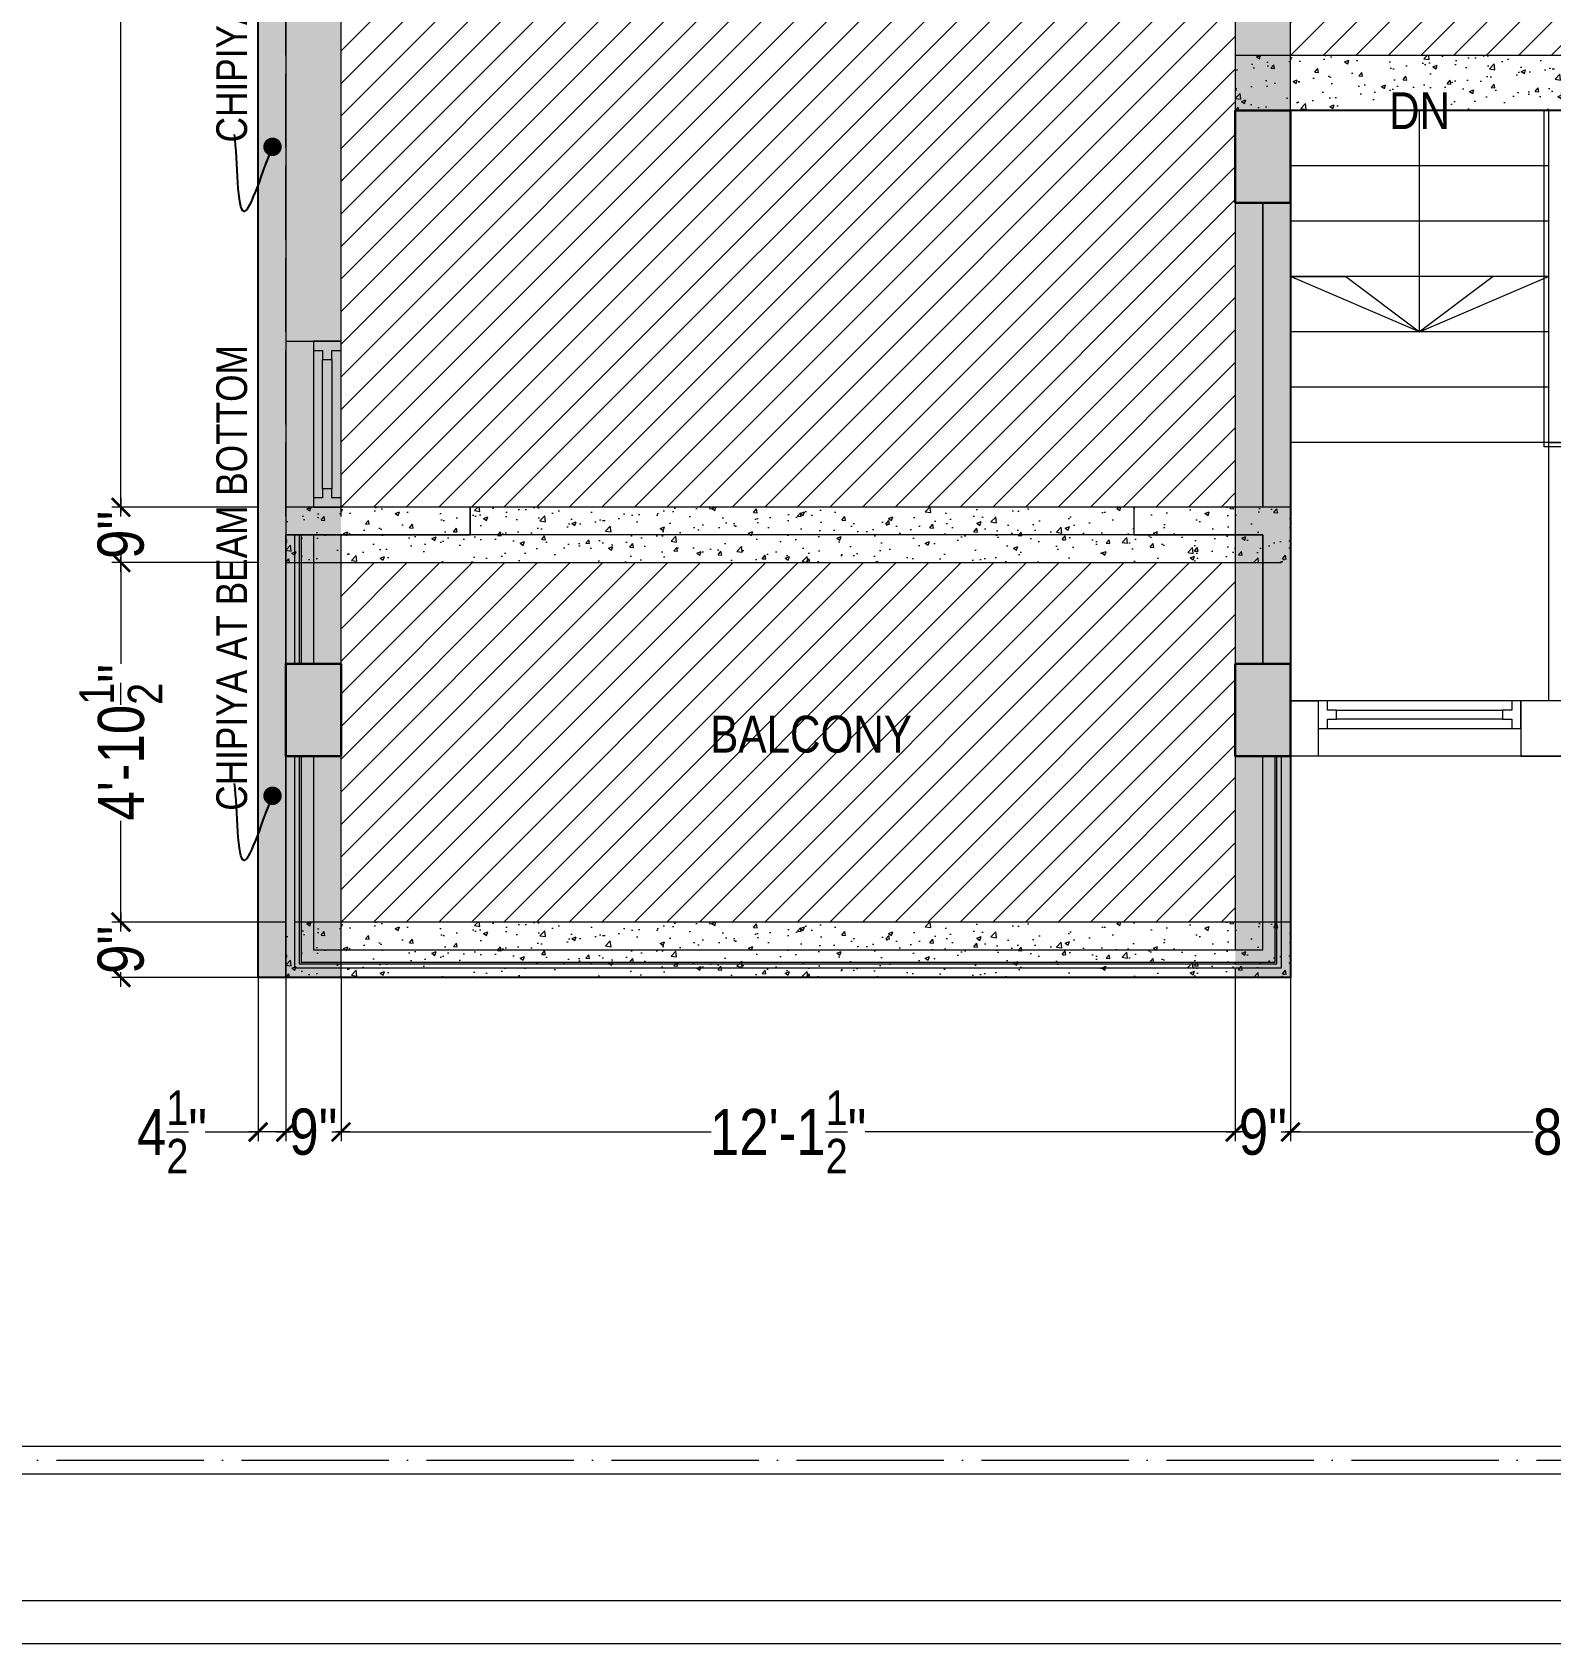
# Model space of a CAD drawing. Header units: millimetres. Extents: x 56222 to 162971, y -175692 to -121287.
# Drawn here: x 158260.8 to 158507.9, y -175332.2 to -175070 of the extents above; entities that cross this region are included whole.
import ezdxf

# ---------------------------------------------------------------- set-up
doc = ezdxf.new("R2010")
doc.units = ezdxf.units.MM
doc.header["$MEASUREMENT"] = 0
doc.header["$PDMODE"] = 35
doc.linetypes.add('ACAD_ISO02W100', pattern=[15, 12, -3])
doc.linetypes.add('ACAD_ISO04W100', pattern=[30, 24, -3, 0, -3])
doc.layers.get('Defpoints').update_dxf_attribs({"color": 220})
for name, color, linetype, lineweight in [('COLUMN', 1, 'Continuous', 30), ('FIRST FLOOR', 7, 'Continuous', 9), ('FIRST FLOOR ( DW_RAIL )', 7, 'Continuous', 9), ('FIRST FLOOR ( TEXT )', 7, 'Continuous', 9), ('FIRST FLOOR_( D - W & RAILING )', 251, 'Continuous', 9), ('FIRST FLOOR_( PLine )_', 251, 'Continuous', 30), ('FIRST FLOOR_( STAIR )', 251, 'Continuous', 9), ('GROUND FLOOR', 7, 'Continuous', 9), ('X_SHEET', 7, 'Continuous', 9), ('XX~SLAB ( BEAM )~ ( DIM )', 7, 'Continuous', 9), ('XX~SLAB ( HATCH )', 7, 'Continuous', 9), ('XX~STR BEAM', 5, 'ACAD_ISO02W100', 9)]:
    doc.layers.add(name, color=color, linetype=linetype, lineweight=lineweight)
doc.layers.add('XX~SLAB ( BEAM )~ ( HATCH )', color=1, linetype='Continuous', lineweight=9, plot=False)
doc.layers.add('XX~SLAB ( HATCH )~ PLINE', color=251, linetype='Continuous', lineweight=9, plot=False)
doc.layers.add('XX~SLAB ( PLINE )', color=251, linetype='Continuous', plot=False)
doc.styles.add('Cn_BT_7½', font='swissc.ttf', dxfattribs={"height": 7.5})
doc.styles.add('KATHA', font='swissc.ttf')
doc.dimstyles.new('Cn_BT_7½', dxfattribs={"dimtxt": 9, "dimasz": 3, "dimexe": 1.5, "dimexo": 0, "dimgap": 0.09, "dimtad": 0, "dimdec": 3, "dimzin": 3, "dimdsep": 46, "dimlunit": 4, "dimtxsty": 'Cn_BT_7½', "dimblk": 'ARCHTICK', "dimcen": 0.09, "dimdle": 1.5, "dimclrd": 251, "dimclre": 251, "dimclrt": 14, "dimadec": 0, "dimazin": 0, "dimtfac": 0.75, "dimtdec": 3, "dimtofl": 0, "dimtmove": 0, "dimatfit": 3, "dimfxl": 0, "dimtolj": 1, "dimtzin": 0, "dimlwd": 15, "dimlwe": 15, "dimarcsym": 0})

# ---------------------------------------------------------------- blocks, each defined once
blk = doc.blocks.new('_ArchTick')
at = {"color": 0, "linetype": 'ByBlock', "const_width": 0.15}
blk.add_lwpolyline([(-0.5, -0.5), (0.5, 0.5)], dxfattribs=at)
blk = doc.blocks.new('*D345')
at = {"layer": 'Defpoints', "color": 0, "transparency": 16777216}
for p in [(158297.57, -174961.31), (158275.25, -175147.31), (158297.57, -175147.31)]:
    blk.add_point(p, dxfattribs=at)
at = {"layer": 'XX~SLAB ( BEAM )~ ( DIM )', "color": 251, "lineweight": 15, "transparency": 16777216}
for p, q in [((158297.57, -174961.31), (158273.75, -174961.31)), ((158275.25, -174959.81), (158275.25, -175043.45)), ((158275.25, -175148.81), (158275.25, -175065.17)), ((158297.57, -175147.31), (158273.75, -175147.31))]:
    blk.add_line(p, q, dxfattribs=at)
at = {"layer": 'XX~SLAB ( BEAM )~ ( DIM )', "color": 251, "lineweight": 15, "transparency": 16777216, "xscale": 3, "yscale": 3, "zscale": 3}
for p, rotation in [((158275.25, -174961.31), 90), ((158275.25, -175147.31), 270)]:
    blk.add_blockref('_ArchTick', p, dxfattribs=dict(at, rotation=rotation))
at = {"layer": 'XX~SLAB ( BEAM )~ ( DIM )', "color": 14, "transparency": 16777216, "insert": (158275.25, -175054.31), "char_height": 7.5, "attachment_point": 5, "rotation": 90, "style": 'Cn_BT_7½'}
blk.add_mtext('\\A1;15\'-6"', dxfattribs=at)
blk = doc.blocks.new('*D344')
at = {"layer": 'Defpoints', "color": 0, "transparency": 16777216}
for p in [(158297.57, -175147.31), (158275.25, -175156.31), (158297.57, -175156.31)]:
    blk.add_point(p, dxfattribs=at)
at = {"layer": 'XX~SLAB ( BEAM )~ ( DIM )', "color": 251, "lineweight": 15, "transparency": 16777216}
for p, q in [((158297.57, -175147.31), (158273.75, -175147.31)), ((158275.25, -175145.81), (158275.25, -175148.15)), ((158275.25, -175157.81), (158275.25, -175155.46)), ((158297.57, -175156.31), (158273.75, -175156.31))]:
    blk.add_line(p, q, dxfattribs=at)
at = {"layer": 'XX~SLAB ( BEAM )~ ( DIM )', "color": 251, "lineweight": 15, "transparency": 16777216, "xscale": 3, "yscale": 3, "zscale": 3}
for p, rotation in [((158275.25, -175147.31), 90), ((158275.25, -175156.31), 270)]:
    blk.add_blockref('_ArchTick', p, dxfattribs=dict(at, rotation=rotation))
at = {"layer": 'XX~SLAB ( BEAM )~ ( DIM )', "color": 14, "transparency": 16777216, "insert": (158275.25, -175151.81), "char_height": 7.5, "attachment_point": 5, "rotation": 90, "style": 'Cn_BT_7½'}
blk.add_mtext('\\A1;9"', dxfattribs=at)
blk = doc.blocks.new('*D343')
at = {"layer": 'Defpoints', "color": 0, "transparency": 16777216}
for p in [(158297.57, -175156.31), (158275.25, -175214.81), (158302.07, -175214.81)]:
    blk.add_point(p, dxfattribs=at)
at = {"layer": 'XX~SLAB ( BEAM )~ ( DIM )', "color": 251, "lineweight": 15, "transparency": 16777216}
for p, q in [((158275.25, -175154.81), (158275.25, -175172.8)), ((158297.57, -175156.31), (158273.75, -175156.31)), ((158275.25, -175216.31), (158275.25, -175198.31)), ((158302.07, -175214.81), (158273.75, -175214.81))]:
    blk.add_line(p, q, dxfattribs=at)
at = {"layer": 'XX~SLAB ( BEAM )~ ( DIM )', "color": 251, "lineweight": 15, "transparency": 16777216, "xscale": 3, "yscale": 3, "zscale": 3}
for p, rotation in [((158275.25, -175156.31), 90), ((158275.25, -175214.81), 270)]:
    blk.add_blockref('_ArchTick', p, dxfattribs=dict(at, rotation=rotation))
at = {"layer": 'XX~SLAB ( BEAM )~ ( DIM )', "color": 14, "transparency": 16777216, "insert": (158275.25, -175185.56), "char_height": 7.5, "attachment_point": 5, "rotation": 90, "style": 'Cn_BT_7½'}
blk.add_mtext('\\A1;4\'-10{\\H0.750000x;\\S1/2;}"', dxfattribs=at)
blk = doc.blocks.new('*D342')
at = {"layer": 'Defpoints', "color": 0, "transparency": 16777216}
for p in [(158302.07, -175214.81), (158275.25, -175223.81), (158297.57, -175223.81)]:
    blk.add_point(p, dxfattribs=at)
at = {"layer": 'XX~SLAB ( BEAM )~ ( DIM )', "color": 251, "lineweight": 15, "transparency": 16777216}
for p, q in [((158275.25, -175213.31), (158275.25, -175215.65)), ((158302.07, -175214.81), (158273.75, -175214.81)), ((158297.57, -175223.81), (158273.75, -175223.81)), ((158275.25, -175225.31), (158275.25, -175222.96))]:
    blk.add_line(p, q, dxfattribs=at)
at = {"layer": 'XX~SLAB ( BEAM )~ ( DIM )', "color": 251, "lineweight": 15, "transparency": 16777216, "xscale": 3, "yscale": 3, "zscale": 3}
for p, rotation in [((158275.25, -175214.81), 90), ((158275.25, -175223.81), 270)]:
    blk.add_blockref('_ArchTick', p, dxfattribs=dict(at, rotation=rotation))
at = {"layer": 'XX~SLAB ( BEAM )~ ( DIM )', "color": 14, "transparency": 16777216, "insert": (158275.25, -175219.31), "char_height": 7.5, "attachment_point": 5, "rotation": 90, "style": 'Cn_BT_7½'}
blk.add_mtext('\\A1;9"', dxfattribs=at)
blk = doc.blocks.new('*D328')
at = {"layer": 'Defpoints', "color": 0, "transparency": 16777216}
for p in [(158302.07, -175223.81), (158311.07, -175223.81), (158311.07, -175248.94)]:
    blk.add_point(p, dxfattribs=at)
at = {"layer": 'XX~SLAB ( BEAM )~ ( DIM )', "color": 251, "lineweight": 15, "transparency": 16777216}
for p, q in [((158302.07, -175223.81), (158302.07, -175250.44)), ((158311.07, -175223.81), (158311.07, -175250.44)), ((158300.57, -175248.94), (158302.91, -175248.94)), ((158312.57, -175248.94), (158310.22, -175248.94))]:
    blk.add_line(p, q, dxfattribs=at)
at = {"layer": 'XX~SLAB ( BEAM )~ ( DIM )', "color": 251, "lineweight": 15, "transparency": 16777216, "xscale": 3, "yscale": 3, "zscale": 3, "rotation": 180}
blk.add_blockref('_ArchTick', (158302.07, -175248.94), dxfattribs=at)
at = {"layer": 'XX~SLAB ( BEAM )~ ( DIM )', "color": 251, "lineweight": 15, "transparency": 16777216, "xscale": 3, "yscale": 3, "zscale": 3}
blk.add_blockref('_ArchTick', (158311.07, -175248.94), dxfattribs=at)
at = {"layer": 'XX~SLAB ( BEAM )~ ( DIM )', "color": 14, "transparency": 16777216, "insert": (158306.57, -175248.94), "char_height": 7.5, "attachment_point": 5, "style": 'Cn_BT_7½'}
blk.add_mtext('\\A1;9"', dxfattribs=at)
blk = doc.blocks.new('*D327')
at = {"layer": 'Defpoints', "color": 0, "transparency": 16777216}
for p in [(158311.07, -175223.81), (158456.57, -175223.81), (158456.57, -175248.94)]:
    blk.add_point(p, dxfattribs=at)
at = {"layer": 'XX~SLAB ( BEAM )~ ( DIM )', "color": 251, "lineweight": 15, "transparency": 16777216}
for p, q in [((158311.07, -175223.81), (158311.07, -175250.44)), ((158456.57, -175223.81), (158456.57, -175250.44)), ((158309.57, -175248.94), (158371.28, -175248.94)), ((158458.07, -175248.94), (158396.35, -175248.94))]:
    blk.add_line(p, q, dxfattribs=at)
at = {"layer": 'XX~SLAB ( BEAM )~ ( DIM )', "color": 251, "lineweight": 15, "transparency": 16777216, "xscale": 3, "yscale": 3, "zscale": 3, "rotation": 180}
blk.add_blockref('_ArchTick', (158311.07, -175248.94), dxfattribs=at)
at = {"layer": 'XX~SLAB ( BEAM )~ ( DIM )', "color": 251, "lineweight": 15, "transparency": 16777216, "xscale": 3, "yscale": 3, "zscale": 3}
blk.add_blockref('_ArchTick', (158456.57, -175248.94), dxfattribs=at)
at = {"layer": 'XX~SLAB ( BEAM )~ ( DIM )', "color": 14, "transparency": 16777216, "insert": (158383.82, -175248.94), "char_height": 7.5, "attachment_point": 5, "style": 'Cn_BT_7½'}
blk.add_mtext('\\A1;12\'-1{\\H0.750000x;\\S1/2;}"', dxfattribs=at)
blk = doc.blocks.new('*D326')
at = {"layer": 'Defpoints', "color": 0, "transparency": 16777216}
for p in [(158456.57, -175223.81), (158465.57, -175223.81), (158465.57, -175248.94)]:
    blk.add_point(p, dxfattribs=at)
at = {"layer": 'XX~SLAB ( BEAM )~ ( DIM )', "color": 251, "lineweight": 15, "transparency": 16777216}
for p, q in [((158456.57, -175223.81), (158456.57, -175250.44)), ((158465.57, -175223.81), (158465.57, -175250.44)), ((158455.07, -175248.94), (158457.41, -175248.94)), ((158467.07, -175248.94), (158464.72, -175248.94))]:
    blk.add_line(p, q, dxfattribs=at)
at = {"layer": 'XX~SLAB ( BEAM )~ ( DIM )', "color": 251, "lineweight": 15, "transparency": 16777216, "xscale": 3, "yscale": 3, "zscale": 3, "rotation": 180}
blk.add_blockref('_ArchTick', (158456.57, -175248.94), dxfattribs=at)
at = {"layer": 'XX~SLAB ( BEAM )~ ( DIM )', "color": 251, "lineweight": 15, "transparency": 16777216, "xscale": 3, "yscale": 3, "zscale": 3}
blk.add_blockref('_ArchTick', (158465.57, -175248.94), dxfattribs=at)
at = {"layer": 'XX~SLAB ( BEAM )~ ( DIM )', "color": 14, "transparency": 16777216, "insert": (158461.07, -175248.94), "char_height": 7.5, "attachment_point": 5, "style": 'Cn_BT_7½'}
blk.add_mtext('\\A1;9"', dxfattribs=at)
blk = doc.blocks.new('*D325')
at = {"layer": 'Defpoints', "color": 0, "transparency": 16777216}
for p in [(158561.57, -175187.81), (158465.57, -175223.81), (158561.57, -175248.94)]:
    blk.add_point(p, dxfattribs=at)
at = {"layer": 'XX~SLAB ( BEAM )~ ( DIM )', "color": 251, "lineweight": 15, "transparency": 16777216}
for p, q in [((158561.57, -175187.81), (158561.57, -175250.44)), ((158465.57, -175223.81), (158465.57, -175250.44)), ((158464.07, -175248.94), (158505.04, -175248.94)), ((158563.07, -175248.94), (158522.09, -175248.94))]:
    blk.add_line(p, q, dxfattribs=at)
at = {"layer": 'XX~SLAB ( BEAM )~ ( DIM )', "color": 251, "lineweight": 15, "transparency": 16777216, "xscale": 3, "yscale": 3, "zscale": 3, "rotation": 180}
blk.add_blockref('_ArchTick', (158465.57, -175248.94), dxfattribs=at)
at = {"layer": 'XX~SLAB ( BEAM )~ ( DIM )', "color": 251, "lineweight": 15, "transparency": 16777216, "xscale": 3, "yscale": 3, "zscale": 3}
blk.add_blockref('_ArchTick', (158561.57, -175248.94), dxfattribs=at)
at = {"layer": 'XX~SLAB ( BEAM )~ ( DIM )', "color": 14, "transparency": 16777216, "insert": (158513.57, -175248.94), "char_height": 7.5, "attachment_point": 5, "style": 'Cn_BT_7½'}
blk.add_mtext('\\A1;8\'-0"', dxfattribs=at)
blk = doc.blocks.new('*D279')
at = {"layer": 'Defpoints', "color": 0, "transparency": 16777216}
for p in [(158297.57, -175223.81), (158302.07, -175223.81), (158297.57, -175248.94)]:
    blk.add_point(p, dxfattribs=at)
at = {"layer": 'XX~SLAB ( BEAM )~ ( DIM )', "color": 251, "lineweight": 15, "transparency": 16777216}
for p, q in [((158297.57, -175223.81), (158297.57, -175250.44)), ((158302.07, -175223.81), (158302.07, -175250.44)), ((158288.94, -175248.94), (158297.57, -175248.94)), ((158303.57, -175248.94), (158296.07, -175248.94))]:
    blk.add_line(p, q, dxfattribs=at)
at = {"layer": 'XX~SLAB ( BEAM )~ ( DIM )', "color": 251, "lineweight": 15, "transparency": 16777216, "xscale": 3, "yscale": 3, "zscale": 3, "rotation": 180}
blk.add_blockref('_ArchTick', (158297.57, -175248.94), dxfattribs=at)
at = {"layer": 'XX~SLAB ( BEAM )~ ( DIM )', "color": 251, "lineweight": 15, "transparency": 16777216, "xscale": 3, "yscale": 3, "zscale": 3}
blk.add_blockref('_ArchTick', (158302.07, -175248.94), dxfattribs=at)
at = {"layer": 'XX~SLAB ( BEAM )~ ( DIM )', "color": 14, "transparency": 16777216, "insert": (158283.57, -175248.94), "char_height": 7.5, "attachment_point": 5, "style": 'Cn_BT_7½'}
blk.add_mtext('\\A1;4{\\H0.750000x;\\S1/2;}"', dxfattribs=at)

msp = doc.modelspace()

# ---------------------------------------------------------------- hatches: boundary and pattern name
at = {"layer": 'XX~SLAB ( BEAM )~ ( HATCH )'}
h = msp.add_hatch(dxfattribs=at)
h.set_pattern_fill('AR-CONC', color=5, style=0)
h.set_pattern_definition([(50, (158297.567, -175223.8053), (7.1726, -0.62752), [0.75, -8.25]), (355, (158297.567, -175223.805), (-1.38751, 7.52192), [0.6, -6.6]), (100.4514, (158298.165, -175223.8576), (5.7851, 6.8944), [0.6374, -7.01142]), (46.1842, (158297.567, -175221.805), (10.6724, -1.6552), [1.125, -12.375]), (96.6356, (158298.456, -175221.943), (9.34663, 9.74118), [0.9561, -10.51713]), (351.1842, (158297.567, -175221.805), (9.34662, 9.7412), [0.9, -9.9]), (21, (158298.567, -175222.3053), (5.96907, -4.02619), [0.75, -8.25]), (326, (158298.567, -175222.305), (2.43315, 7.2515), [0.6, -6.6]), (71.4514, (158299.0644, -175222.641), (8.40223, 3.2253), [0.6374, -7.01142]), (37.5, (158297.567, -175223.8053), (0.121599, 3.328939), [0, -6.52, 0, -6.7, 0, -6.625]), (7.5, (158297.567, -175223.8053), (2.630695, 3.944117), [0, -3.82, 0, -6.37, 0, -2.525]), (327.5, (158295.337, -175223.8053), (5.338224, -0.225549), [0, -2.5, 0, -7.8, 0, -10.35]), (317.5, (158294.337, -175223.8053), (5.83186, 1.00105), [0, -3.25, 0, -5.18, 0, -7.35])])
h.paths.add_polyline_path([(158297.56697, -175223.80534), (158302.06697, -175223.80534), (158302.06697, -174877.30534), (158297.56697, -174877.30534)])
h = msp.add_hatch(dxfattribs=at)
h.set_pattern_fill('AR-CONC', color=256, style=0)
h.set_pattern_definition([(50, (158302.067, -175223.8053), (7.1726, -0.62752), [0.75, -8.25]), (355, (158302.067, -175223.805), (-1.38751, 7.52192), [0.6, -6.6]), (100.4514, (158302.665, -175223.8576), (5.7851, 6.8944), [0.6374, -7.01142]), (46.1842, (158302.067, -175221.805), (10.6724, -1.6552), [1.125, -12.375]), (96.6356, (158302.956, -175221.943), (9.34663, 9.74118), [0.9561, -10.51713]), (351.1842, (158302.067, -175221.805), (9.34662, 9.7412), [0.9, -9.9]), (21, (158303.067, -175222.3053), (5.96907, -4.02619), [0.75, -8.25]), (326, (158303.067, -175222.305), (2.43315, 7.2515), [0.6, -6.6]), (71.4514, (158303.5644, -175222.641), (8.40223, 3.2253), [0.6374, -7.01142]), (37.5, (158302.067, -175223.8053), (0.121599, 3.328939), [0, -6.52, 0, -6.7, 0, -6.625]), (7.5, (158302.067, -175223.8053), (2.630695, 3.944117), [0, -3.82, 0, -6.37, 0, -2.525]), (327.5, (158299.837, -175223.8053), (5.338224, -0.225549), [0, -2.5, 0, -7.8, 0, -10.35]), (317.5, (158298.837, -175223.8053), (5.83186, 1.00105), [0, -3.25, 0, -5.18, 0, -7.35])])
h.paths.add_polyline_path([(158302.06697, -175223.80534), (158311.06697, -175223.80534), (158311.06697, -174877.30534), (158302.06697, -174877.30534)])
h = msp.add_hatch(dxfattribs=at)
h.set_pattern_fill('AR-CONC', color=256, style=0)
h.set_pattern_definition([(50, (158456.567, -175223.8053), (7.1726, -0.62752), [0.75, -8.25]), (355, (158456.567, -175223.805), (-1.38751, 7.52192), [0.6, -6.6]), (100.4514, (158457.165, -175223.8576), (5.7851, 6.8944), [0.6374, -7.01142]), (46.1842, (158456.567, -175221.805), (10.6724, -1.6552), [1.125, -12.375]), (96.6356, (158457.456, -175221.943), (9.34663, 9.74118), [0.9561, -10.51713]), (351.1842, (158456.567, -175221.805), (9.34662, 9.7412), [0.9, -9.9]), (21, (158457.567, -175222.3053), (5.96907, -4.02619), [0.75, -8.25]), (326, (158457.567, -175222.305), (2.43315, 7.2515), [0.6, -6.6]), (71.4514, (158458.0644, -175222.641), (8.40223, 3.2253), [0.6374, -7.01142]), (37.5, (158456.567, -175223.8053), (0.121599, 3.328939), [0, -6.52, 0, -6.7, 0, -6.625]), (7.5, (158456.567, -175223.8053), (2.630695, 3.944117), [0, -3.82, 0, -6.37, 0, -2.525]), (327.5, (158454.337, -175223.8053), (5.338224, -0.225549), [0, -2.5, 0, -7.8, 0, -10.35]), (317.5, (158453.337, -175223.8053), (5.83186, 1.00105), [0, -3.25, 0, -5.18, 0, -7.35])])
h.paths.add_polyline_path([(158456.56697, -175223.80534), (158465.56697, -175223.80534), (158465.56697, -174877.30534), (158456.56697, -174877.30534)])
h.paths.add_polyline_path([(158456.56697, -174877.30534), (158465.56697, -174877.30534), (158465.56697, -174886.30534), (158456.56697, -174886.30534)])
h = msp.add_hatch(dxfattribs=at)
h.set_pattern_fill('AR-CONC', color=256, style=0)
h.set_pattern_definition([(50, (158456.567, -175082.8053), (7.1726, -0.62752), [0.75, -8.25]), (355, (158456.567, -175082.805), (-1.3875, 7.52192), [0.6, -6.6]), (100.4514, (158457.165, -175082.8576), (5.7851, 6.8944), [0.6374, -7.01142]), (46.184, (158456.567, -175080.805), (10.6724, -1.6552), [1.125, -12.375]), (96.6356, (158457.456, -175080.943), (9.3466, 9.7412), [0.9561, -10.5171]), (351.184, (158456.567, -175080.805), (9.3466, 9.7412), [0.9, -9.9]), (21, (158457.567, -175081.3053), (5.96907, -4.0262), [0.75, -8.25]), (326, (158457.567, -175081.305), (2.43315, 7.2515), [0.6, -6.6]), (71.4514, (158458.0644, -175081.641), (8.40223, 3.2253), [0.6374, -7.01142]), (37.5, (158456.567, -175082.8053), (0.1216, 3.32894), [0, -6.52, 0, -6.7, 0, -6.625]), (7.5, (158456.567, -175082.8053), (2.630695, 3.94412), [0, -3.82, 0, -6.37, 0, -2.525]), (327.5, (158454.337, -175082.8053), (5.338224, -0.22555), [0, -2.5, 0, -7.8, 0, -10.35]), (317.5, (158453.337, -175082.8053), (5.83186, 1.00105), [0, -3.25, 0, -5.18, 0, -7.35])])
h.paths.add_polyline_path([(158456.56697, -175073.80534), (158456.56697, -175082.80534), (158612.56695, -175082.80534), (158612.56695, -175073.80534)])
h = msp.add_hatch(dxfattribs=at)
h.set_pattern_fill('AR-CONC', color=256, style=0)
h.set_pattern_definition([(50, (158302.067, -175156.3053), (7.1726, -0.62752), [0.75, -8.25]), (355, (158302.067, -175156.305), (-1.3875, 7.52192), [0.6, -6.6]), (100.4514, (158302.665, -175156.3576), (5.7851, 6.8944), [0.6374, -7.01142]), (46.184, (158302.067, -175154.305), (10.6724, -1.6552), [1.125, -12.375]), (96.6356, (158302.956, -175154.443), (9.3466, 9.7412), [0.9561, -10.5171]), (351.184, (158302.067, -175154.305), (9.3466, 9.7412), [0.9, -9.9]), (21, (158303.067, -175154.8053), (5.96907, -4.02619), [0.75, -8.25]), (326, (158303.067, -175154.805), (2.43315, 7.2515), [0.6, -6.6]), (71.4514, (158303.5644, -175155.141), (8.40223, 3.2253), [0.6374, -7.01142]), (37.5, (158302.067, -175156.3053), (0.1216, 3.32894), [0, -6.52, 0, -6.7, 0, -6.625]), (7.5, (158302.067, -175156.3053), (2.630695, 3.94412), [0, -3.82, 0, -6.37, 0, -2.525]), (327.5, (158299.837, -175156.3053), (5.338224, -0.22555), [0, -2.5, 0, -7.8, 0, -10.35]), (317.5, (158298.837, -175156.3053), (5.83186, 1.00105), [0, -3.25, 0, -5.18, 0, -7.35])])
h.paths.add_polyline_path([(158302.06697, -175147.30534), (158302.06697, -175156.30534), (158465.56697, -175156.30534), (158465.56697, -175147.30534)])
h = msp.add_hatch(dxfattribs=at)
h.set_pattern_fill('AR-CONC', color=256, style=0)
h.set_pattern_definition([(50, (158302.067, -175223.8054), (7.1726, -0.62752), [0.75, -8.25]), (355, (158302.067, -175223.805), (-1.3875, 7.52192), [0.6, -6.6]), (100.4514, (158302.665, -175223.8576), (5.7851, 6.8944), [0.6374, -7.01142]), (46.184, (158302.067, -175221.805), (10.6724, -1.6552), [1.125, -12.375]), (96.6356, (158302.956, -175221.943), (9.3466, 9.7412), [0.9561, -10.5171]), (351.184, (158302.067, -175221.805), (9.3466, 9.7412), [0.9, -9.9]), (21, (158303.067, -175222.3054), (5.96907, -4.02619), [0.75, -8.25]), (326, (158303.067, -175222.305), (2.43315, 7.2515), [0.6, -6.6]), (71.4514, (158303.5644, -175222.641), (8.40223, 3.2253), [0.6374, -7.01142]), (37.5, (158302.067, -175223.8054), (0.1216, 3.32894), [0, -6.52, 0, -6.7, 0, -6.625]), (7.5, (158302.067, -175223.8054), (2.630695, 3.94412), [0, -3.82, 0, -6.37, 0, -2.525]), (327.5, (158299.837, -175223.8054), (5.338224, -0.22555), [0, -2.5, 0, -7.8, 0, -10.35]), (317.5, (158298.837, -175223.8054), (5.83186, 1.00105), [0, -3.25, 0, -5.18, 0, -7.35])])
h.paths.add_polyline_path([(158302.06697, -175214.80535), (158302.06697, -175223.80534), (158465.56697, -175223.80535), (158465.56697, -175214.80535)])
at = {"layer": 'XX~SLAB ( HATCH )'}
h = msp.add_hatch(dxfattribs=at)
h.set_pattern_fill('ANSI31', color=256, scale=30, style=0)
h.set_pattern_definition([(45, (158311.067, -175147.3053), (-2.65165, 2.65165), [])])
h.paths.add_polyline_path([(158311.06697, -174961.30534), (158456.56697, -174961.30534), (158456.56697, -175147.30534), (158311.06697, -175147.30534)])
h = msp.add_hatch(dxfattribs=at)
h.set_pattern_fill('ANSI31', color=256, scale=30, style=0)
h.set_pattern_definition([(45, (158465.567, -175073.8053), (-2.65165, 2.65165), [])])
h.paths.add_polyline_path([(158465.56697, -175042.30534), (158603.56695, -175042.30534), (158603.56695, -175073.80534), (158465.56697, -175073.80534)])
h = msp.add_hatch(dxfattribs=at)
h.set_pattern_fill('ANSI31', color=256, scale=30, style=0)
h.set_pattern_definition([(45, (158311.067, -175214.8054), (-2.65165, 2.65165), [])])
h.paths.add_polyline_path([(158311.06697, -175156.30534), (158456.56697, -175156.30534), (158456.56697, -175214.80535), (158311.06697, -175214.80535)])

# ---------------------------------------------------------------- linework, layer by layer
at = {"layer": 'COLUMN'}
for points in [[(158456.56697, -175082.80534), (158465.56697, -175082.80534), (158465.56697, -175097.80534), (158456.56697, -175097.80534)], [(158302.06697, -175172.80534), (158311.06697, -175172.80534), (158311.06697, -175187.80534), (158302.06697, -175187.80534)], [(158456.56697, -175172.80534), (158465.56697, -175172.80534), (158465.56697, -175187.80534), (158456.56697, -175187.80534)]]:
    msp.add_lwpolyline(points, close=True, dxfattribs=at)
at = {"layer": 'FIRST FLOOR'}
for p, q in [((158302.06697, -174877.30534), (158302.06697, -175187.80534)), ((158311.06697, -175147.30534), (158311.06697, -174961.30534)), ((158461.06697, -175147.30534), (158461.06697, -175097.80534)), ((158465.56697, -175097.80534), (158461.06697, -175097.80534)), ((158302.06697, -175120.30534), (158311.06697, -175120.30534)), ((158332.06697, -175147.30534), (158302.06697, -175147.30534)), ((158332.06697, -175147.30534), (158332.06697, -175151.80534)), ((158461.06697, -175147.30534), (158440.06697, -175147.30534)), ((158440.06697, -175147.30534), (158440.06697, -175151.80534)), ((158461.06697, -175151.80534), (158302.06697, -175151.80534)), ((158461.06697, -175172.80534), (158461.06697, -175151.80534)), ((158603.56697, -175178.80534), (158465.56697, -175178.80534)), ((158470.06697, -175178.80534), (158470.06697, -175187.80534)), ((158503.06697, -175178.80534), (158503.06697, -175187.80534)), ((158311.06697, -175187.80534), (158302.06697, -175187.80534)), ((158612.56695, -175187.80534), (158456.56697, -175187.80534))]:
    msp.add_line(p, q, dxfattribs=at)
at = {"layer": 'FIRST FLOOR', "ltscale": 0.7}
msp.add_lwpolyline([(158465.56697, -175187.80534), (158465.56697, -175223.80534), (158297.56697, -175223.80534), (158297.56697, -174877.30534), (158302.06697, -174877.30534)], dxfattribs=at)
at = {"layer": 'FIRST FLOOR'}
msp.add_lwpolyline([(158507.56697, -175082.80534), (158507.56697, -175136.80534), (158561.56697, -175136.80534), (158561.56697, -175082.80534)], dxfattribs=at)
for points in [[(158306.56697, -175172.80534), (158302.06697, -175172.80534), (158302.06697, -175151.80534), (158306.56697, -175151.80534)], [(158306.56697, -175219.30534), (158461.06697, -175219.30534), (158461.06697, -175187.80534), (158465.56697, -175187.80534), (158465.56697, -175223.80534), (158302.06697, -175223.80534), (158302.06697, -175187.80534), (158306.56697, -175187.80534)]]:
    msp.add_lwpolyline(points, close=True, dxfattribs=at)
at = {"layer": 'FIRST FLOOR', "color": 1, "linetype": 'ACAD_ISO02W100', "ltscale": 0.7}
msp.add_lwpolyline([(158465.56697, -175187.80534), (158465.56697, -175223.80534), (158302.06697, -175223.80534), (158302.06697, -175151.80534)], dxfattribs=at)
at = {"layer": 'FIRST FLOOR ( DW_RAIL )'}
for points in [[(158306.56697, -175120.30534), (158306.56697, -175121.80534), (158308.06697, -175121.80534), (158308.06697, -175123.30534), (158309.56697, -175123.30534), (158309.56697, -175144.30534), (158308.06697, -175144.30534), (158308.06697, -175145.80534), (158306.56697, -175145.80534), (158306.56697, -175147.30534), (158311.06697, -175147.30534), (158311.06697, -175145.80534), (158309.56697, -175145.80534), (158309.56697, -175144.30534), (158308.06697, -175144.30534), (158308.06697, -175123.30534), (158309.56697, -175123.30534), (158309.56697, -175121.80534), (158311.06697, -175121.80534), (158311.06697, -175120.30534), (158306.56697, -175120.30534), (158306.56697, -175147.30534), (158311.06697, -175147.30534), (158311.06697, -175120.30534)], [(158503.06697, -175178.80534), (158501.56697, -175178.80534), (158501.56697, -175180.30534), (158500.06697, -175180.30534), (158500.06697, -175181.80534), (158473.06697, -175181.80534), (158473.06697, -175180.30534), (158471.56697, -175180.30534), (158471.56697, -175178.80534), (158470.06697, -175178.80534), (158470.06697, -175183.30534), (158471.56697, -175183.30534), (158471.56697, -175181.80534), (158473.06697, -175181.80534), (158473.06697, -175180.30534), (158500.06697, -175180.30534), (158500.06697, -175181.80534), (158501.56697, -175181.80534), (158501.56697, -175183.30534), (158503.06697, -175183.30534), (158503.06697, -175178.80534), (158470.06697, -175178.80534), (158470.06697, -175183.30534), (158503.06697, -175183.30534)]]:
    msp.add_lwpolyline(points, close=True, dxfattribs=at)
at = {"layer": 'FIRST FLOOR_( D - W & RAILING )', "color": 32}
for points in [[(158303.56697, -175151.80534), (158304.56697, -175151.80534), (158304.56697, -175172.80534), (158303.56697, -175172.80534), (158303.56697, -175151.80534), (158304.26697, -175151.80534), (158304.26697, -175172.80534), (158303.56697, -175172.80534)], [(158303.56697, -175187.80534), (158304.56697, -175187.80534), (158304.56697, -175221.30534), (158463.06697, -175221.30534), (158463.06697, -175187.80534), (158464.06697, -175187.80534), (158464.06697, -175222.30534), (158303.56697, -175222.30534), (158303.56697, -175187.80534), (158304.56697, -175187.80534), (158304.26697, -175187.80534), (158304.26697, -175221.60534), (158463.36697, -175221.60534), (158463.36697, -175187.80534), (158464.06697, -175187.80534), (158464.06697, -175222.30534), (158303.56697, -175222.30534)]]:
    msp.add_lwpolyline(points, close=True, dxfattribs=at)
at = {"layer": 'FIRST FLOOR_( PLine )_', "lineweight": 9}
for points in [[(158399.56697, -174961.30534), (158399.56697, -174956.80534), (158302.06697, -174956.80534), (158302.06697, -175120.30534), (158311.06697, -175120.30534), (158311.06697, -174961.30534)], [(158456.56697, -175082.80534), (158465.56697, -175082.80534), (158465.56697, -175073.80534), (158456.56697, -175073.80534)], [(158465.56697, -175097.80534), (158461.06697, -175097.80534), (158461.06697, -175147.30534), (158440.06697, -175147.30534), (158440.06697, -175151.80534), (158461.06697, -175151.80534), (158461.06697, -175172.80534), (158465.56697, -175172.80534)], [(158332.06697, -175147.30534), (158302.06697, -175147.30534), (158302.06697, -175151.80534), (158332.06697, -175151.80534)], [(158470.06697, -175187.80534), (158465.56697, -175187.80534), (158465.56697, -175178.80534), (158470.06697, -175178.80534)], [(158603.56697, -175178.80534), (158503.06697, -175178.80534), (158503.06697, -175183.30534), (158503.06697, -175187.80534), (158603.56697, -175187.80534)]]:
    msp.add_lwpolyline(points, close=True, dxfattribs=at)
at = {"layer": 'FIRST FLOOR_( STAIR )'}
for p, q in [((158507.56697, -175082.80534), (158465.56697, -175082.80534)), ((158507.56697, -175091.80534), (158465.56697, -175091.80534)), ((158507.56697, -175100.80534), (158465.56697, -175100.80534)), ((158507.56697, -175109.80534), (158465.56697, -175109.80534)), ((158507.56697, -175118.80534), (158465.56697, -175118.80534)), ((158507.56697, -175127.80534), (158465.56697, -175127.80534)), ((158603.56697, -175136.80534), (158465.56697, -175136.80534)), ((158507.56697, -175136.80534), (158507.56697, -175178.80534))]:
    msp.add_line(p, q, dxfattribs=at)
msp.add_lwpolyline([(158486.56697, -175118.80534), (158507.56697, -175109.80534), (158498.56697, -175109.80534), (158486.56697, -175118.80534), (158465.56697, -175109.80534), (158474.56697, -175109.80534), (158486.56697, -175118.80534), (158486.56697, -175082.80534)], dxfattribs=at)
msp.add_lwpolyline([(158506.86697, -175082.80534), (158507.56697, -175082.80534), (158507.56697, -175136.80534), (158561.56697, -175136.80534), (158561.56697, -175082.80534), (158562.26697, -175082.80534), (158562.26697, -175137.50534), (158506.86697, -175137.50534), (158506.86697, -175082.80534)], close=True, dxfattribs=at)
at = {"layer": 'GROUND FLOOR'}
for p, q in [((158206.81697, -175300.05534), (158702.56697, -175300.05534)), ((158202.31697, -175304.55534), (158702.56697, -175304.55534))]:
    msp.add_line(p, q, dxfattribs=at)
at = {"layer": 'GROUND FLOOR', "color": 1, "linetype": 'ACAD_ISO04W100'}
msp.add_lwpolyline([(158702.56695, -174839.80534), (158204.56697, -174839.80534), (158204.56697, -175302.30534), (158702.56697, -175302.30534)], dxfattribs=at)
at = {"layer": 'X_SHEET'}
for points in [[(158917.62861, -175332.18929), (158150.48024, -175332.18929), (158150.48024, -174797.25648), (158917.62861, -174797.25648)], [(158910.62861, -175325.18929), (158157.48024, -175325.18929), (158157.48024, -174804.25648), (158910.62861, -174804.25648)]]:
    msp.add_lwpolyline(points, close=True, dxfattribs=at)
at = {"layer": 'XX~SLAB ( HATCH )~ PLINE'}
for points in [[(158297.56697, -174877.30534), (158302.06697, -174877.30534), (158302.06697, -175223.80534), (158297.56697, -175223.80534)], [(158311.06697, -174961.30534), (158456.56697, -174961.30534), (158456.56697, -175147.30534), (158311.06697, -175147.30534)], [(158465.56697, -175042.30534), (158603.56695, -175042.30534), (158603.56695, -175073.80534), (158465.56697, -175073.80534)], [(158311.06697, -175156.30534), (158456.56697, -175156.30534), (158456.56697, -175214.80535), (158311.06697, -175214.80535)]]:
    msp.add_lwpolyline(points, close=True, dxfattribs=at)
at = {"layer": 'XX~SLAB ( PLINE )'}
msp.add_lwpolyline([(158297.56697, -174877.30534), (158702.56695, -174877.30534), (158702.56695, -175187.80535), (158693.56697, -175187.80534), (158693.56697, -175169.80534), (158612.56697, -175169.80534), (158612.56697, -175187.80534), (158561.56697, -175187.80534), (158561.56697, -175082.80534), (158465.56697, -175082.80534), (158465.56697, -175223.80534), (158297.56697, -175223.80534)], close=True, dxfattribs=at)
at = {"layer": 'XX~STR BEAM'}
for points in [[(158297.56697, -175223.80534), (158302.06697, -175223.80534), (158302.06697, -174877.30534), (158297.56697, -174877.30534)], [(158302.06697, -175223.80534), (158311.06697, -175223.80534), (158311.06697, -174877.30534), (158302.06697, -174877.30534)], [(158456.56697, -175223.80534), (158465.56697, -175223.80534), (158465.56697, -174877.30534), (158456.56697, -174877.30534)], [(158456.56697, -175073.80534), (158456.56697, -175082.80534), (158612.56695, -175082.80534), (158612.56695, -175073.80534)], [(158302.06697, -175147.30534), (158302.06697, -175156.30534), (158465.56697, -175156.30534), (158465.56697, -175147.30534)], [(158302.06697, -175214.80535), (158302.06697, -175223.80534), (158465.56697, -175223.80535), (158465.56697, -175214.80535)]]:
    msp.add_lwpolyline(points, close=True, dxfattribs=at)

# ---------------------------------------------------------------- texts
at = {"layer": 'FIRST FLOOR ( TEXT )', "color": 6, "char_height": 5, "attachment_point": 5, "rotation": 90, "style": 'KATHA'}
for insert in [(158293.31128, -175050.10151), (158293.31128, -175158.81417)]:
    msp.add_mtext('CHIPIYA AT BEAM BOTTOM', dxfattribs=dict(at, insert=insert))
at = {"layer": 'FIRST FLOOR ( TEXT )', "char_height": 6, "attachment_point": 5, "style": 'KATHA'}
for s, insert in [('DN', (158486.56697, -175082.80534)), ('BALCONY', (158387.55539, -175184.2663))]:
    msp.add_mtext(s, dxfattribs=dict(at, insert=insert))

# ---------------------------------------------------------------- dimensions: what is measured, and where the dimension line sits
at = {"layer": 'XX~SLAB ( BEAM )~ ( DIM )'}
for base, p1, p2, picture, middle in [((158275.24843, -175147.30534), (158297.56697, -174961.30534), (158297.56697, -175147.30534), '*D345', (158275.24843, -175054.30534)), ((158275.24843, -175156.30534), (158297.56697, -175147.30534), (158297.56697, -175156.30534), '*D344', (158275.24843, -175151.80534)), ((158275.24843, -175214.80535), (158297.56697, -175156.30534), (158302.06697, -175214.80535), '*D343', (158275.24843, -175185.55535)), ((158275.24843, -175223.80534), (158302.06697, -175214.80535), (158297.56697, -175223.80534), '*D342', (158275.24843, -175219.30535))]:
    dim = msp.add_linear_dim(base=base, p1=p1, p2=p2, angle=90, dimstyle='Cn_BT_7½', override={"dimtmove": 1}, dxfattribs=at)
    dim.commit()
    dim.dimension.update_dxf_attribs({"geometry": picture, "text_midpoint": middle})
for base, p1, p2, picture, middle in [((158561.56697, -175248.93682), (158465.56697, -175223.80534), (158561.56697, -175187.80534), '*D325', (158513.56697, -175248.93682)), ((158456.56697, -175248.93682), (158311.06697, -175223.80534), (158456.56697, -175223.80535), '*D327', (158383.81697, -175248.93682)), ((158465.56697, -175248.93682), (158456.56697, -175223.80535), (158465.56697, -175223.80534), '*D326', (158461.06697, -175248.93682))]:
    dim = msp.add_linear_dim(base=base, p1=p1, p2=p2, dimstyle='Cn_BT_7½', override={"dimtmove": 1}, dxfattribs=at)
    dim.commit()
    dim.dimension.update_dxf_attribs({"geometry": picture, "text_midpoint": middle})
dim = msp.add_linear_dim(base=(158297.56697, -175248.93682), p1=(158302.06697, -175223.80534), p2=(158297.56697, -175223.80534), dimstyle='Cn_BT_7½', override={"dimtmove": 1}, dxfattribs=at)
dim.commit()
dim.dimension.update_dxf_attribs({"geometry": '*D279', "text_midpoint": (158283.56613, -175249.82292), "dimtype": 160})
dim = msp.add_linear_dim(base=(158311.06697, -175248.93682), p1=(158302.06697, -175223.80534), p2=(158311.06697, -175223.80534), dimstyle='Cn_BT_7½', dxfattribs=at)
dim.commit()
dim.dimension.update_dxf_attribs({"geometry": '*D328', "text_midpoint": (158306.56697, -175248.93682)})

# ---------------------------------------------------------------- leaders
at = {"layer": 'XX~STR BEAM', "linetype": 'ByBlock', "path_type": 1}
for points in [[(158299.9178, -175088.68453), (158295.28461, -175099.20164), (158293.74229, -175086.68632)], [(158299.9178, -175194.25257), (158295.28461, -175204.76968), (158293.74229, -175192.25435)]]:
    msp.add_leader(points, dimstyle='Cn_BT_7½', override={"dimasz": 3, "dimgap": 0.09, "dimtad": 0, "dimclrd": 6, "dimldrblk": 'Dot'}, dxfattribs=at)

doc.saveas('drawing.dxf')
